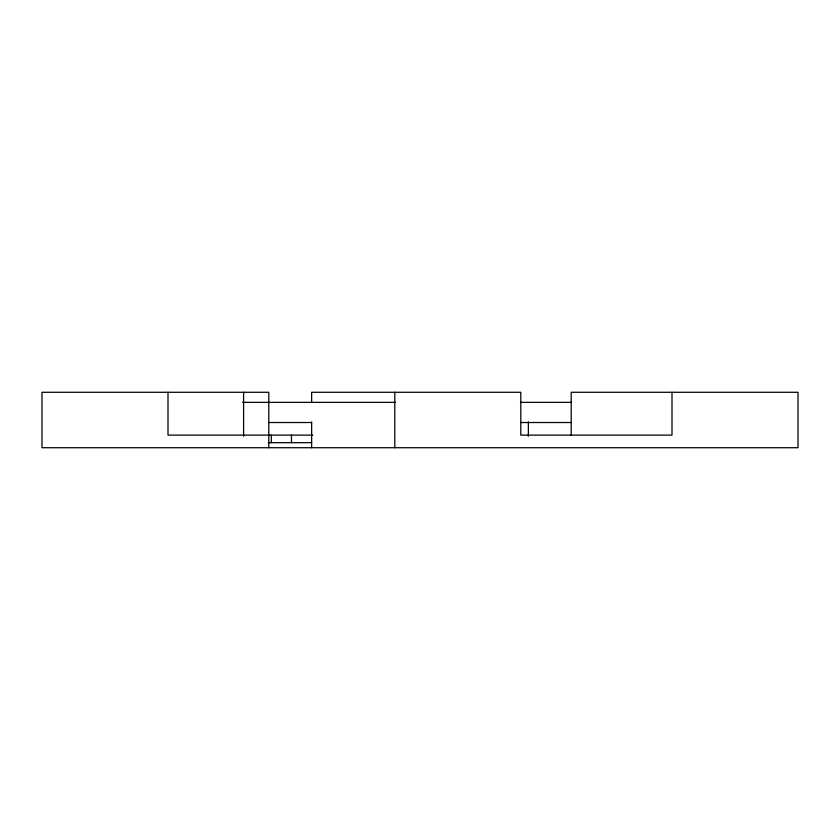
<?xml version="1.0" encoding="UTF-8"?>
<svg xmlns="http://www.w3.org/2000/svg" width="840" height="840" viewBox="0 0 840 840"><rect width="100%" height="100%" fill="white"/><g stroke="black" fill="none" stroke-linecap="round" stroke-linejoin="round"><path stroke-width="1.26" d="M242.56 402.36L395.483 402.36M520.412 402.36L571.505 402.36M268.8 422.52L311.64 422.52M520.611 422.52L571.2 422.52M312.68 435.12L168 435.12L168 392.28M268.359 442.68L311.64 442.68M672 392.28L672 435.12L520.8 435.12L520.8 392.28L311.64 392.28L311.64 402.623M571.2 435.12L571.2 392.28L798 392.28L798 447.72L42 447.72L42 392.28L268.8 392.28L268.8 447.72M528.36 421.869L528.36 436.181M394.8 392.28L394.8 447.72M311.64 422.006L311.64 447.72M291.48 435.12L291.48 442.68M271.32 435.12L271.32 442.68M243.6 392.28L243.6 436.181"/></g></svg>
